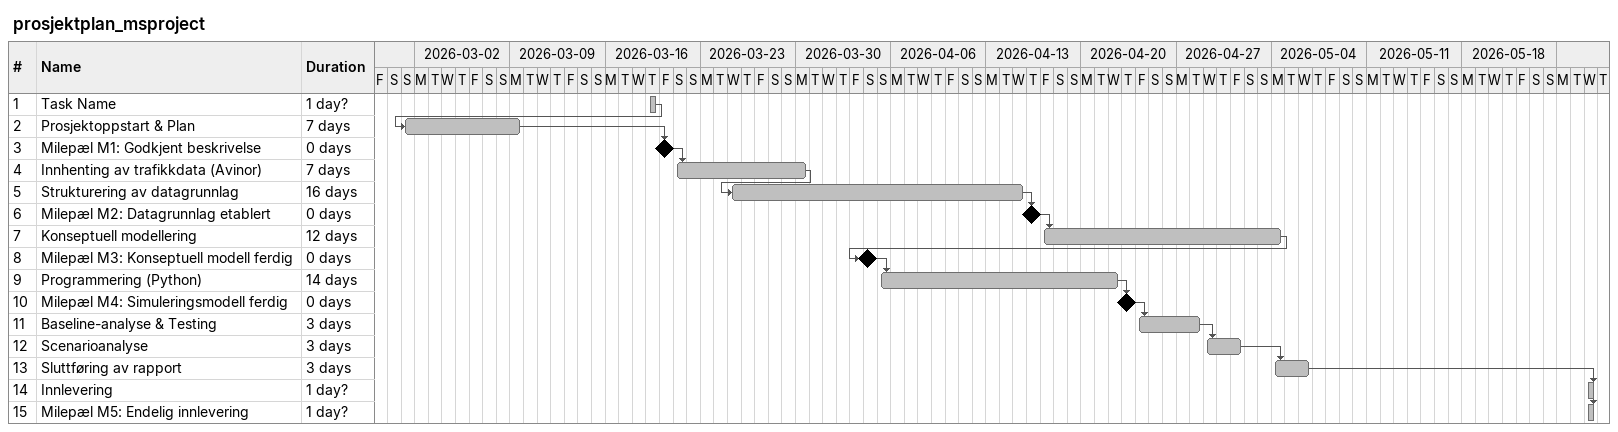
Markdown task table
prosjektplan_msproject

| ID | Task | Duration | Start | Finish | Predecessors |
|---|---|---|---|---|---|
| 1 | Task Name | 1d? | 2026-03-19 | 2026-03-19 |  |
| 2 | Prosjektoppstart & Plan | 7d | 2026-03-01 | 2026-03-09 | 1 |
| 3 | Milepæl M1: Godkjent beskrivelse | 0d | 2026-03-20 | 2026-03-20 | 2 |
| 4 | Innhenting av trafikkdata (Avinor) | 7d | 2026-03-21 | 2026-03-30 | 3 |
| 5 | Strukturering av datagrunnlag | 16d | 2026-03-25 | 2026-04-15 | 4 |
| 6 | Milepæl M2: Datagrunnlag etablert | 0d | 2026-04-16 | 2026-04-16 | 5 |
| 7 | Konseptuell modellering | 12d | 2026-04-17 | 2026-05-04 | 6 |
| 8 | Milepæl M3: Konseptuell modell ferdig | 0d | 2026-04-04 | 2026-04-04 | 7 |
| 9 | Programmering (Python) | 14d | 2026-04-05 | 2026-04-22 | 8 |
| 10 | Milepæl M4: Simuleringsmodell ferdig | 0d | 2026-04-23 | 2026-04-23 | 9 |
| 11 | Baseline-analyse & Testing | 3d | 2026-04-24 | 2026-04-28 | 10 |
| 12 | Scenarioanalyse | 3d | 2026-04-29 | 2026-05-01 | 11 |
| 13 | Sluttføring av rapport | 3d | 2026-05-04 | 2026-05-06 | 12 |
| 14 | Innlevering | 1d? | 2026-05-27 | 2026-05-27 | 13 |
| 15 | Milepæl M5: Endelig innlevering | 1d? | 2026-05-27 | 2026-05-27 | 14 |
